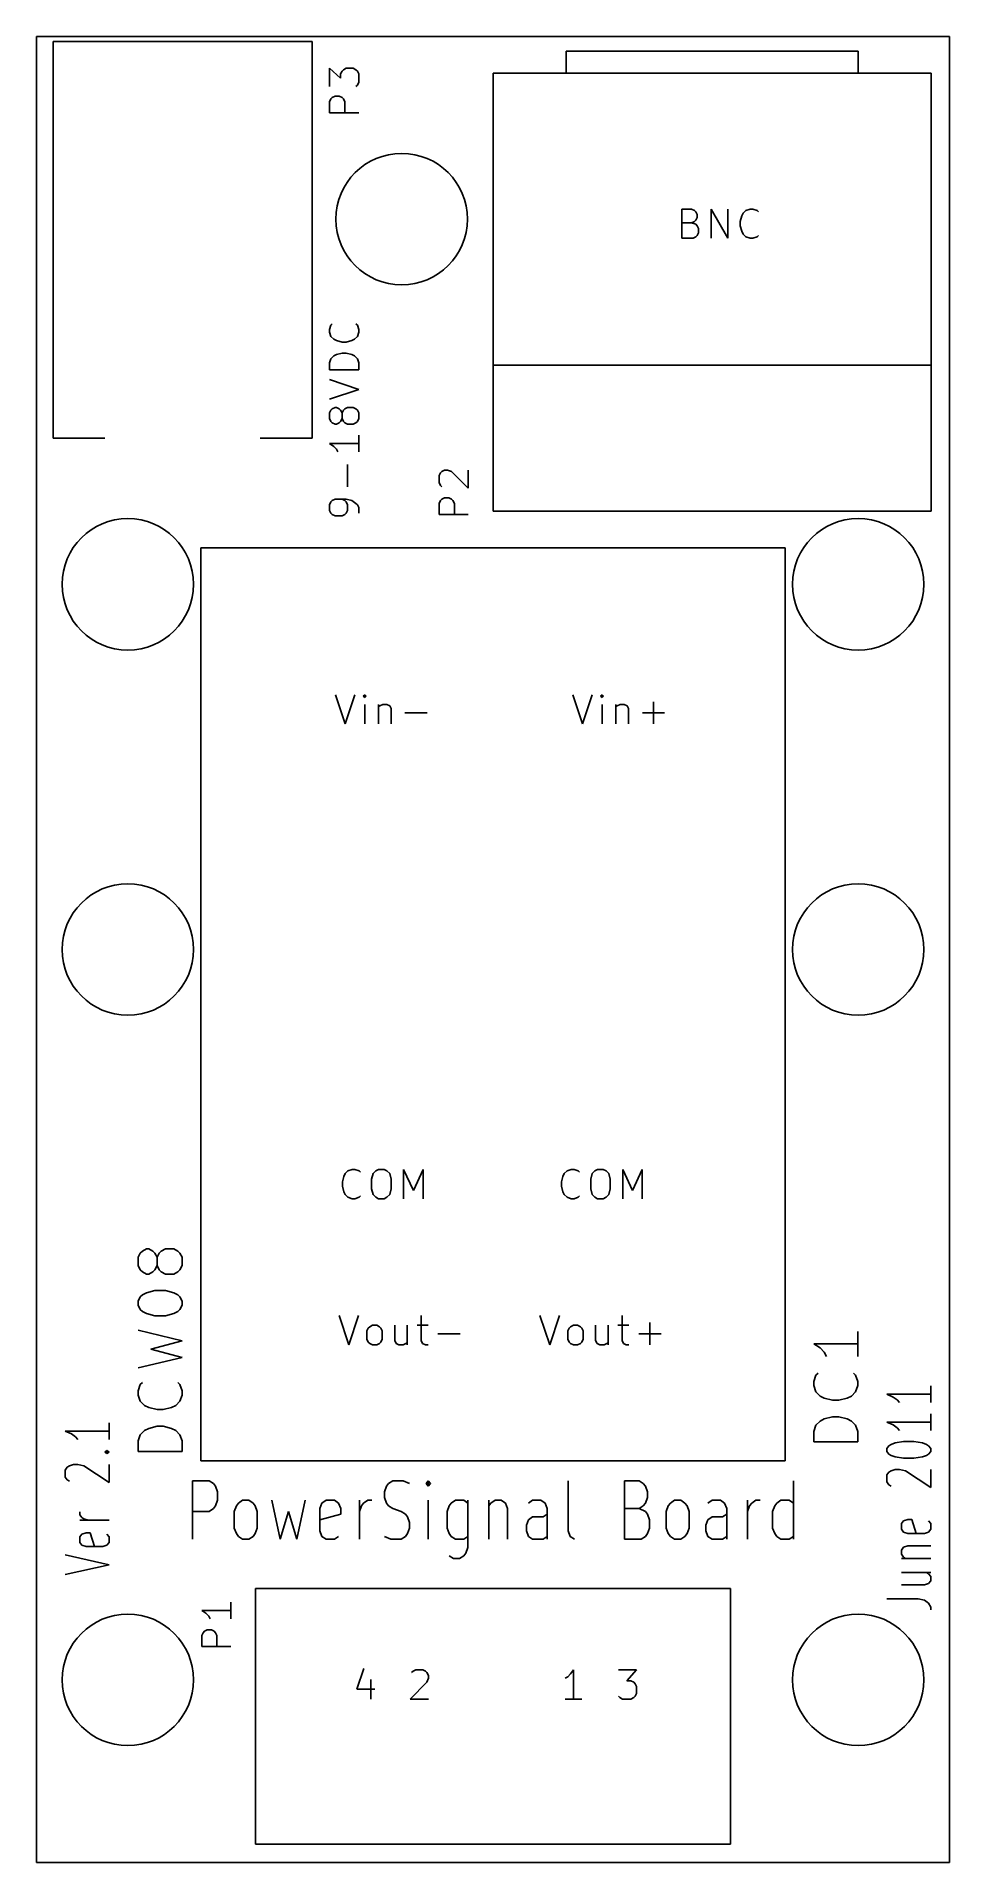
# Model space of a CAD drawing. Header units: inches. Extents: x 0 to 1.25, y 0 to 2.5.
import ezdxf

# ---------------------------------------------------------------- set-up
doc = ezdxf.new("R2010")
doc.units = ezdxf.units.IN
doc.layers.add('BLACK', color=1, linetype='CONTINUOUS')

msp = doc.modelspace()

# ---------------------------------------------------------------- linework, layer by layer
at = {"layer": 'BLACK'}
for p, q in [((0, 2.5), (0, 0)), ((1.25, 2.5), (0, 2.5)), ((1.25, 0), (1.25, 2.5)), ((0.0228, 1.95), (0.0228, 2.4933)), ((0.0228, 2.4933), (0.3732, 2.4933)), ((0.3732, 2.4933), (0.3772, 2.4933)), ((0.3772, 2.4933), (0.3772, 1.95)), ((0.725, 2.45), (0.725, 2.48)), ((0.725, 2.48), (1.125, 2.48)), ((1.125, 2.48), (1.125, 2.45)), ((0.4012, 2.4317), (0.4012, 2.4565)), ((0.4012, 2.4565), (0.4164, 2.4431)), ((0.4164, 2.4489), (0.4183, 2.4527)), ((0.4183, 2.4527), (0.4202, 2.4546)), ((0.4202, 2.4546), (0.424, 2.4565)), ((0.424, 2.4565), (0.4336, 2.4565)), ((0.4336, 2.4565), (0.4374, 2.4546)), ((0.4374, 2.4546), (0.4393, 2.4527)), ((0.4393, 2.4527), (0.4412, 2.4489)), ((0.625, 2.45), (0.625, 1.85)), ((0.625, 2.45), (1.225, 2.45)), ((1.225, 2.45), (1.225, 1.85)), ((0.4164, 2.4431), (0.4164, 2.4489)), ((0.4393, 2.4336), (0.4374, 2.4317)), ((0.4412, 2.4374), (0.4393, 2.4336)), ((0.4412, 2.4489), (0.4412, 2.4374)), ((0.4012, 2.4108), (0.4031, 2.4146)), ((0.4012, 2.3955), (0.4012, 2.4108)), ((0.4031, 2.4146), (0.405, 2.4165)), ((0.405, 2.4165), (0.4088, 2.4184)), ((0.4088, 2.4184), (0.4145, 2.4184)), ((0.4145, 2.4184), (0.4183, 2.4165)), ((0.4183, 2.4165), (0.4202, 2.4146)), ((0.4202, 2.4146), (0.4221, 2.4108)), ((0.4221, 2.4108), (0.4221, 2.3955)), ((0.4412, 2.3955), (0.4012, 2.3955)), ((0.8836, 2.2238), (0.8836, 2.2638)), ((0.8836, 2.2638), (0.897, 2.2638)), ((0.897, 2.2638), (0.9008, 2.2619)), ((0.9008, 2.2619), (0.9027, 2.26)), ((0.9027, 2.26), (0.9046, 2.2562)), ((0.9046, 2.2524), (0.9027, 2.2486)), ((0.9046, 2.2562), (0.9046, 2.2524)), ((0.9236, 2.2238), (0.9236, 2.2638)), ((0.9236, 2.2638), (0.9465, 2.2238)), ((0.9465, 2.2238), (0.9465, 2.2638)), ((0.9636, 2.2467), (0.9655, 2.2543)), ((0.9655, 2.2543), (0.9674, 2.2581)), ((0.9674, 2.2581), (0.9712, 2.2619)), ((0.9712, 2.2619), (0.977, 2.2638)), ((0.977, 2.2638), (0.9808, 2.2638)), ((0.9808, 2.2638), (0.9865, 2.2619)), ((0.9865, 2.2619), (0.9884, 2.26)), ((0.897, 2.2448), (0.8836, 2.2448)), ((0.9008, 2.2467), (0.897, 2.2448)), ((0.897, 2.2448), (0.9027, 2.2429)), ((0.9027, 2.2257), (0.8989, 2.2238)), ((0.9027, 2.2486), (0.9008, 2.2467)), ((0.9027, 2.2429), (0.9046, 2.241)), ((0.9046, 2.2276), (0.9027, 2.2257)), ((0.9046, 2.241), (0.9065, 2.2371)), ((0.9065, 2.2314), (0.9046, 2.2276)), ((0.9065, 2.2371), (0.9065, 2.2314)), ((0.9636, 2.241), (0.9636, 2.2467)), ((0.9655, 2.2333), (0.9636, 2.241)), ((0.9674, 2.2295), (0.9655, 2.2333)), ((0.9712, 2.2257), (0.9674, 2.2295)), ((0.977, 2.2238), (0.9712, 2.2257)), ((0.9865, 2.2257), (0.9808, 2.2238)), ((0.9884, 2.2276), (0.9865, 2.2257)), ((0.8989, 2.2238), (0.8836, 2.2238)), ((0.9808, 2.2238), (0.977, 2.2238)), ((0.4012, 2.0989), (0.4031, 2.1046)), ((0.4031, 2.1046), (0.405, 2.1065)), ((0.4374, 2.1065), (0.4393, 2.1046)), ((0.4393, 2.1046), (0.4412, 2.0989)), ((0.4012, 2.0951), (0.4012, 2.0989)), ((0.4031, 2.0893), (0.4012, 2.0951)), ((0.4069, 2.0855), (0.4031, 2.0893)), ((0.4107, 2.0836), (0.4069, 2.0855)), ((0.4183, 2.0817), (0.4107, 2.0836)), ((0.424, 2.0817), (0.4183, 2.0817)), ((0.4317, 2.0836), (0.424, 2.0817)), ((0.4355, 2.0855), (0.4317, 2.0836)), ((0.4393, 2.0893), (0.4355, 2.0855)), ((0.4412, 2.0951), (0.4393, 2.0893)), ((0.4412, 2.0989), (0.4412, 2.0951)), ((0.4012, 2.0531), (0.4031, 2.0589)), ((0.4012, 2.0436), (0.4012, 2.0531)), ((0.4031, 2.0589), (0.4069, 2.0627)), ((0.4069, 2.0627), (0.4107, 2.0646)), ((0.4107, 2.0646), (0.4183, 2.0665)), ((0.4183, 2.0665), (0.424, 2.0665)), ((0.424, 2.0665), (0.4317, 2.0646)), ((0.4317, 2.0646), (0.4355, 2.0627)), ((0.4355, 2.0627), (0.4393, 2.0589)), ((0.4393, 2.0589), (0.4412, 2.0531)), ((0.4412, 2.0531), (0.4412, 2.0436)), ((0.625, 2.05), (1.225, 2.05)), ((0.4412, 2.0436), (0.4012, 2.0436)), ((0.4412, 2.0169), (0.4012, 2.0303)), ((0.4012, 2.0036), (0.4412, 2.0169)), ((0.4012, 1.9846), (0.4031, 1.9884)), ((0.4012, 1.9769), (0.4012, 1.9846)), ((0.4031, 1.9731), (0.4012, 1.9769)), ((0.4031, 1.9884), (0.405, 1.9903)), ((0.405, 1.9903), (0.4088, 1.9922)), ((0.4088, 1.9922), (0.4107, 1.9922)), ((0.4107, 1.9922), (0.4145, 1.9903)), ((0.4145, 1.9903), (0.4164, 1.9884)), ((0.4164, 1.9884), (0.4183, 1.9846)), ((0.4183, 1.9769), (0.4164, 1.9731)), ((0.4202, 1.9884), (0.4183, 1.9846)), ((0.4183, 1.9846), (0.4183, 1.9769)), ((0.4183, 1.9769), (0.4202, 1.9731)), ((0.4221, 1.9903), (0.4202, 1.9884)), ((0.426, 1.9922), (0.4221, 1.9903)), ((0.4336, 1.9922), (0.426, 1.9922)), ((0.4374, 1.9903), (0.4336, 1.9922)), ((0.4393, 1.9884), (0.4374, 1.9903)), ((0.4412, 1.9846), (0.4393, 1.9884)), ((0.4393, 1.9731), (0.4412, 1.9769)), ((0.4412, 1.9769), (0.4412, 1.9846)), ((0.0937, 1.95), (0.0228, 1.95)), ((0.3772, 1.95), (0.3063, 1.95)), ((0.405, 1.9712), (0.4031, 1.9731)), ((0.4088, 1.9693), (0.405, 1.9712)), ((0.4107, 1.9693), (0.4088, 1.9693)), ((0.4145, 1.9712), (0.4107, 1.9693)), ((0.4164, 1.9731), (0.4145, 1.9712)), ((0.4202, 1.9731), (0.4221, 1.9712)), ((0.4221, 1.9712), (0.426, 1.9693)), ((0.426, 1.9693), (0.4336, 1.9693)), ((0.4336, 1.9693), (0.4374, 1.9712)), ((0.4374, 1.9712), (0.4393, 1.9731)), ((0.4412, 1.9541), (0.4412, 1.9312)), ((0.4412, 1.9426), (0.4012, 1.9426)), ((0.4012, 1.9426), (0.4069, 1.9388)), ((0.4069, 1.9388), (0.4107, 1.935)), ((0.4107, 1.935), (0.4126, 1.9312)), ((0.426, 1.8836), (0.426, 1.9141)), ((0.5512, 1.8989), (0.5531, 1.9027)), ((0.5531, 1.9027), (0.555, 1.9046)), ((0.555, 1.9046), (0.5588, 1.9065)), ((0.5588, 1.9065), (0.5626, 1.9065)), ((0.5626, 1.9065), (0.5683, 1.9046)), ((0.5683, 1.9046), (0.5912, 1.8817)), ((0.5912, 1.8817), (0.5912, 1.9065)), ((0.5512, 1.8893), (0.5512, 1.8989)), ((0.5531, 1.8855), (0.5512, 1.8893)), ((0.555, 1.8836), (0.5531, 1.8855)), ((0.4031, 1.8627), (0.4012, 1.8589)), ((0.4012, 1.8589), (0.4012, 1.8512)), ((0.4012, 1.8512), (0.4031, 1.8474)), ((0.405, 1.8646), (0.4031, 1.8627)), ((0.4088, 1.8665), (0.405, 1.8646)), ((0.424, 1.8665), (0.4088, 1.8665)), ((0.4221, 1.8646), (0.4183, 1.8665)), ((0.424, 1.8627), (0.4221, 1.8646)), ((0.4317, 1.8646), (0.424, 1.8665)), ((0.426, 1.8589), (0.424, 1.8627)), ((0.424, 1.8474), (0.426, 1.8512)), ((0.426, 1.8512), (0.426, 1.8589)), ((0.4374, 1.8608), (0.4317, 1.8646)), ((0.4393, 1.8589), (0.4374, 1.8608)), ((0.4412, 1.855), (0.4393, 1.8589)), ((0.4412, 1.8474), (0.4412, 1.855)), ((0.5512, 1.8608), (0.5531, 1.8646)), ((0.5512, 1.8455), (0.5512, 1.8608)), ((0.5531, 1.8646), (0.555, 1.8665)), ((0.555, 1.8665), (0.5588, 1.8684)), ((0.5588, 1.8684), (0.5645, 1.8684)), ((0.5645, 1.8684), (0.5683, 1.8665)), ((0.5683, 1.8665), (0.5702, 1.8646)), ((0.5702, 1.8646), (0.5721, 1.8608)), ((0.5721, 1.8608), (0.5721, 1.8455)), ((0.625, 1.85), (1.225, 1.85)), ((0.4031, 1.8474), (0.405, 1.8455)), ((0.405, 1.8455), (0.4088, 1.8436)), ((0.4088, 1.8436), (0.4183, 1.8436)), ((0.4183, 1.8436), (0.4221, 1.8455)), ((0.4221, 1.8455), (0.424, 1.8474)), ((0.5912, 1.8455), (0.5512, 1.8455)), ((0.225, 1.8), (0.225, 0.55)), ((1.025, 1.8), (0.225, 1.8)), ((1.025, 0.55), (1.025, 1.8)), ((0.4093, 1.5988), (0.4226, 1.5588)), ((0.4226, 1.5588), (0.436, 1.5988)), ((0.4493, 1.5988), (0.4474, 1.5969)), ((0.4474, 1.5969), (0.4493, 1.595)), ((0.4512, 1.5969), (0.4493, 1.5988)), ((0.4493, 1.5988), (0.4493, 1.595)), ((0.4493, 1.595), (0.4512, 1.5969)), ((0.4493, 1.5588), (0.4493, 1.5855)), ((0.4683, 1.5855), (0.4683, 1.5588)), ((0.4683, 1.5817), (0.4702, 1.5836)), ((0.4702, 1.5836), (0.474, 1.5855)), ((0.474, 1.5855), (0.4798, 1.5855)), ((0.4798, 1.5855), (0.4836, 1.5836)), ((0.4836, 1.5836), (0.4855, 1.5798)), ((0.4855, 1.5798), (0.4855, 1.5588)), ((0.7343, 1.5988), (0.7476, 1.5588)), ((0.7476, 1.5588), (0.761, 1.5988)), ((0.7743, 1.5988), (0.7724, 1.5969)), ((0.7724, 1.5969), (0.7743, 1.595)), ((0.7762, 1.5969), (0.7743, 1.5988)), ((0.7743, 1.5988), (0.7743, 1.595)), ((0.7743, 1.595), (0.7762, 1.5969)), ((0.7743, 1.5588), (0.7743, 1.5855)), ((0.7933, 1.5855), (0.7933, 1.5588)), ((0.7933, 1.5817), (0.7952, 1.5836)), ((0.7952, 1.5836), (0.799, 1.5855)), ((0.799, 1.5855), (0.8048, 1.5855)), ((0.8048, 1.5855), (0.8086, 1.5836)), ((0.8086, 1.5836), (0.8105, 1.5798)), ((0.8105, 1.5798), (0.8105, 1.5588)), ((0.8448, 1.5588), (0.8448, 1.5893)), ((0.5045, 1.574), (0.535, 1.574)), ((0.8295, 1.574), (0.86, 1.574)), ((0.4188, 0.9317), (0.4207, 0.9393)), ((0.4188, 0.926), (0.4188, 0.9317)), ((0.4207, 0.9183), (0.4188, 0.926)), ((0.4207, 0.9393), (0.4226, 0.9431)), ((0.4226, 0.9431), (0.4264, 0.9469)), ((0.4264, 0.9469), (0.4322, 0.9488)), ((0.4322, 0.9488), (0.436, 0.9488)), ((0.436, 0.9488), (0.4417, 0.9469)), ((0.4417, 0.9469), (0.4436, 0.945)), ((0.4588, 0.9355), (0.4607, 0.9431)), ((0.4588, 0.9221), (0.4588, 0.9355)), ((0.4607, 0.9431), (0.4645, 0.9469)), ((0.4645, 0.9469), (0.4683, 0.9488)), ((0.4683, 0.9488), (0.476, 0.9488)), ((0.476, 0.9488), (0.4798, 0.9469)), ((0.4798, 0.9469), (0.4836, 0.9431)), ((0.4836, 0.9431), (0.4855, 0.9355)), ((0.4855, 0.9355), (0.4855, 0.9221)), ((0.5026, 0.9088), (0.5026, 0.9488)), ((0.5026, 0.9488), (0.516, 0.9202)), ((0.516, 0.9202), (0.5293, 0.9488)), ((0.5293, 0.9488), (0.5293, 0.9088)), ((0.7188, 0.9317), (0.7207, 0.9393)), ((0.7188, 0.926), (0.7188, 0.9317)), ((0.7207, 0.9183), (0.7188, 0.926)), ((0.7207, 0.9393), (0.7226, 0.9431)), ((0.7226, 0.9431), (0.7264, 0.9469)), ((0.7264, 0.9469), (0.7322, 0.9488)), ((0.7322, 0.9488), (0.736, 0.9488)), ((0.736, 0.9488), (0.7417, 0.9469)), ((0.7417, 0.9469), (0.7436, 0.945)), ((0.7588, 0.9355), (0.7607, 0.9431)), ((0.7588, 0.9221), (0.7588, 0.9355)), ((0.7607, 0.9431), (0.7645, 0.9469)), ((0.7645, 0.9469), (0.7683, 0.9488)), ((0.7683, 0.9488), (0.776, 0.9488)), ((0.776, 0.9488), (0.7798, 0.9469)), ((0.7798, 0.9469), (0.7836, 0.9431)), ((0.7836, 0.9431), (0.7855, 0.9355)), ((0.7855, 0.9355), (0.7855, 0.9221)), ((0.8026, 0.9088), (0.8026, 0.9488)), ((0.8026, 0.9488), (0.816, 0.9202)), ((0.816, 0.9202), (0.8293, 0.9488)), ((0.8293, 0.9488), (0.8293, 0.9088)), ((0.4226, 0.9145), (0.4207, 0.9183)), ((0.4264, 0.9107), (0.4226, 0.9145)), ((0.4322, 0.9088), (0.4264, 0.9107)), ((0.436, 0.9088), (0.4322, 0.9088)), ((0.4417, 0.9107), (0.436, 0.9088)), ((0.4436, 0.9126), (0.4417, 0.9107)), ((0.4607, 0.9145), (0.4588, 0.9221)), ((0.4645, 0.9107), (0.4607, 0.9145)), ((0.4683, 0.9088), (0.4645, 0.9107)), ((0.476, 0.9088), (0.4683, 0.9088)), ((0.4798, 0.9107), (0.476, 0.9088)), ((0.4836, 0.9145), (0.4798, 0.9107)), ((0.4855, 0.9221), (0.4836, 0.9145)), ((0.7226, 0.9145), (0.7207, 0.9183)), ((0.7264, 0.9107), (0.7226, 0.9145)), ((0.7322, 0.9088), (0.7264, 0.9107)), ((0.736, 0.9088), (0.7322, 0.9088)), ((0.7417, 0.9107), (0.736, 0.9088)), ((0.7436, 0.9126), (0.7417, 0.9107)), ((0.7607, 0.9145), (0.7588, 0.9221)), ((0.7645, 0.9107), (0.7607, 0.9145)), ((0.7683, 0.9088), (0.7645, 0.9107)), ((0.776, 0.9088), (0.7683, 0.9088)), ((0.7798, 0.9107), (0.776, 0.9088)), ((0.7836, 0.9145), (0.7798, 0.9107)), ((0.7855, 0.9221), (0.7836, 0.9145)), ((0.1393, 0.8286), (0.1421, 0.8343)), ((0.1393, 0.8172), (0.1393, 0.8286)), ((0.1421, 0.8343), (0.145, 0.8372)), ((0.145, 0.8372), (0.1507, 0.84)), ((0.1507, 0.84), (0.1536, 0.84)), ((0.1536, 0.84), (0.1593, 0.8372)), ((0.1593, 0.8372), (0.1621, 0.8343)), ((0.1621, 0.8343), (0.165, 0.8286)), ((0.1679, 0.8343), (0.165, 0.8286)), ((0.165, 0.8286), (0.165, 0.8172)), ((0.1707, 0.8372), (0.1679, 0.8343)), ((0.1764, 0.84), (0.1707, 0.8372)), ((0.1879, 0.84), (0.1764, 0.84)), ((0.1936, 0.8372), (0.1879, 0.84)), ((0.1964, 0.8343), (0.1936, 0.8372)), ((0.1993, 0.8286), (0.1964, 0.8343)), ((0.1993, 0.8172), (0.1993, 0.8286)), ((0.1421, 0.8114), (0.1393, 0.8172)), ((0.145, 0.8086), (0.1421, 0.8114)), ((0.1507, 0.8057), (0.145, 0.8086)), ((0.1536, 0.8057), (0.1507, 0.8057)), ((0.1593, 0.8086), (0.1536, 0.8057)), ((0.1621, 0.8114), (0.1593, 0.8086)), ((0.165, 0.8172), (0.1621, 0.8114)), ((0.165, 0.8172), (0.1679, 0.8114)), ((0.1679, 0.8114), (0.1707, 0.8086)), ((0.1707, 0.8086), (0.1764, 0.8057)), ((0.1764, 0.8057), (0.1879, 0.8057)), ((0.1879, 0.8057), (0.1936, 0.8086)), ((0.1936, 0.8086), (0.1964, 0.8114)), ((0.1964, 0.8114), (0.1993, 0.8172)), ((0.1421, 0.7743), (0.145, 0.7772)), ((0.145, 0.7772), (0.1507, 0.7801)), ((0.1507, 0.7801), (0.1621, 0.7829)), ((0.1621, 0.7829), (0.1764, 0.7829)), ((0.1764, 0.7829), (0.1879, 0.7801)), ((0.1879, 0.7801), (0.1936, 0.7772)), ((0.1936, 0.7772), (0.1964, 0.7743)), ((0.1393, 0.7686), (0.1421, 0.7743)), ((0.1393, 0.7629), (0.1393, 0.7686)), ((0.1421, 0.7572), (0.1393, 0.7629)), ((0.145, 0.7543), (0.1421, 0.7572)), ((0.1507, 0.7515), (0.145, 0.7543)), ((0.1621, 0.7486), (0.1507, 0.7515)), ((0.1879, 0.7515), (0.1764, 0.7486)), ((0.1936, 0.7543), (0.1879, 0.7515)), ((0.1964, 0.7572), (0.1936, 0.7543)), ((0.1964, 0.7743), (0.1993, 0.7686)), ((0.1993, 0.7629), (0.1964, 0.7572)), ((0.1993, 0.7686), (0.1993, 0.7629)), ((0.1993, 0.7143), (0.1393, 0.7286)), ((0.1764, 0.7486), (0.1621, 0.7486)), ((0.4143, 0.7488), (0.4276, 0.7088)), ((0.4276, 0.7088), (0.441, 0.7488)), ((0.4524, 0.7279), (0.4543, 0.7317)), ((0.4524, 0.7164), (0.4524, 0.7279)), ((0.4543, 0.7317), (0.4562, 0.7336)), ((0.4562, 0.7336), (0.46, 0.7355)), ((0.46, 0.7355), (0.4658, 0.7355)), ((0.4658, 0.7355), (0.4696, 0.7336)), ((0.4696, 0.7336), (0.4715, 0.7317)), ((0.4715, 0.7317), (0.4734, 0.7279)), ((0.4734, 0.7279), (0.4734, 0.7164)), ((0.4905, 0.7355), (0.4905, 0.7145)), ((0.5077, 0.7355), (0.5077, 0.7088)), ((0.521, 0.7355), (0.5362, 0.7355)), ((0.5267, 0.7488), (0.5267, 0.7145)), ((0.6893, 0.7488), (0.7026, 0.7088)), ((0.7026, 0.7088), (0.716, 0.7488)), ((0.7274, 0.7279), (0.7293, 0.7317)), ((0.7274, 0.7164), (0.7274, 0.7279)), ((0.7293, 0.7317), (0.7312, 0.7336)), ((0.7312, 0.7336), (0.735, 0.7355)), ((0.735, 0.7355), (0.7408, 0.7355)), ((0.7408, 0.7355), (0.7446, 0.7336)), ((0.7446, 0.7336), (0.7465, 0.7317)), ((0.7465, 0.7317), (0.7484, 0.7279)), ((0.7484, 0.7279), (0.7484, 0.7164)), ((0.7655, 0.7355), (0.7655, 0.7145)), ((0.7827, 0.7355), (0.7827, 0.7088)), ((0.796, 0.7355), (0.8112, 0.7355)), ((0.8017, 0.7488), (0.8017, 0.7145)), ((0.8399, 0.7088), (0.8399, 0.7393)), ((1.1243, 0.7272), (1.1243, 0.6929)), ((0.1564, 0.7029), (0.1993, 0.7143)), ((0.1993, 0.6915), (0.1564, 0.7029)), ((0.4543, 0.7126), (0.4524, 0.7164)), ((0.4562, 0.7107), (0.4543, 0.7126)), ((0.46, 0.7088), (0.4562, 0.7107)), ((0.4658, 0.7088), (0.46, 0.7088)), ((0.4696, 0.7107), (0.4658, 0.7088)), ((0.4715, 0.7126), (0.4696, 0.7107)), ((0.4734, 0.7164), (0.4715, 0.7126)), ((0.4905, 0.7145), (0.4924, 0.7107)), ((0.4924, 0.7107), (0.4962, 0.7088)), ((0.4962, 0.7088), (0.502, 0.7088)), ((0.502, 0.7088), (0.5058, 0.7107)), ((0.5058, 0.7107), (0.5077, 0.7126)), ((0.5267, 0.7145), (0.5286, 0.7107)), ((0.5286, 0.7107), (0.5324, 0.7088)), ((0.5324, 0.7088), (0.5362, 0.7088)), ((0.5496, 0.724), (0.5801, 0.724)), ((0.7293, 0.7126), (0.7274, 0.7164)), ((0.7312, 0.7107), (0.7293, 0.7126)), ((0.735, 0.7088), (0.7312, 0.7107)), ((0.7408, 0.7088), (0.735, 0.7088)), ((0.7446, 0.7107), (0.7408, 0.7088)), ((0.7465, 0.7126), (0.7446, 0.7107)), ((0.7484, 0.7164), (0.7465, 0.7126)), ((0.7655, 0.7145), (0.7674, 0.7107)), ((0.7674, 0.7107), (0.7712, 0.7088)), ((0.7712, 0.7088), (0.777, 0.7088)), ((0.777, 0.7088), (0.7808, 0.7107)), ((0.7808, 0.7107), (0.7827, 0.7126)), ((0.8017, 0.7145), (0.8036, 0.7107)), ((0.8036, 0.7107), (0.8074, 0.7088)), ((0.8074, 0.7088), (0.8112, 0.7088)), ((0.8246, 0.724), (0.8551, 0.724)), ((1.1243, 0.7101), (1.0643, 0.7101)), ((1.0643, 0.7101), (1.0729, 0.7044)), ((1.0729, 0.7044), (1.0786, 0.6986)), ((0.1393, 0.6772), (0.1993, 0.6915)), ((1.0786, 0.6986), (1.0814, 0.6929)), ((0.1393, 0.6457), (0.1421, 0.6543)), ((0.1421, 0.6543), (0.145, 0.6572)), ((0.1936, 0.6572), (0.1964, 0.6543)), ((0.1964, 0.6543), (0.1993, 0.6457)), ((1.0643, 0.6586), (1.0671, 0.6672)), ((1.0643, 0.6529), (1.0643, 0.6586)), ((1.0671, 0.6444), (1.0643, 0.6529)), ((1.0671, 0.6672), (1.07, 0.6701)), ((1.1186, 0.6701), (1.1214, 0.6672)), ((1.1214, 0.6672), (1.1243, 0.6586)), ((1.1243, 0.6529), (1.1214, 0.6444)), ((1.1243, 0.6586), (1.1243, 0.6529)), ((1.2243, 0.6525), (1.2243, 0.6296)), ((0.1393, 0.64), (0.1393, 0.6457)), ((0.1421, 0.6315), (0.1393, 0.64)), ((0.1479, 0.6257), (0.1421, 0.6315)), ((0.1536, 0.6229), (0.1479, 0.6257)), ((0.1907, 0.6257), (0.185, 0.6229)), ((0.1964, 0.6315), (0.1907, 0.6257)), ((0.1993, 0.64), (0.1964, 0.6315)), ((0.1993, 0.6457), (0.1993, 0.64)), ((1.0729, 0.6386), (1.0671, 0.6444)), ((1.0786, 0.6358), (1.0729, 0.6386)), ((1.09, 0.6329), (1.0786, 0.6358)), ((1.0986, 0.6329), (1.09, 0.6329)), ((1.11, 0.6358), (1.0986, 0.6329)), ((1.1157, 0.6386), (1.11, 0.6358)), ((1.1214, 0.6444), (1.1157, 0.6386)), ((1.2243, 0.641), (1.1643, 0.641)), ((1.1643, 0.641), (1.1729, 0.6372)), ((1.1729, 0.6372), (1.1786, 0.6334)), ((1.1786, 0.6334), (1.1814, 0.6296)), ((0.0993, 0.602), (0.0993, 0.5791)), ((0.165, 0.62), (0.1536, 0.6229)), ((0.1736, 0.62), (0.165, 0.62)), ((0.185, 0.6229), (0.1736, 0.62)), ((1.0671, 0.5986), (1.0729, 0.6044)), ((1.0729, 0.6044), (1.0786, 0.6072)), ((1.0786, 0.6072), (1.09, 0.6101)), ((1.09, 0.6101), (1.0986, 0.6101)), ((1.0986, 0.6101), (1.11, 0.6072)), ((1.11, 0.6072), (1.1157, 0.6044)), ((1.1157, 0.6044), (1.1214, 0.5986)), ((1.2243, 0.6029), (1.1643, 0.6029)), ((1.1643, 0.6029), (1.1729, 0.5991)), ((1.2243, 0.6144), (1.2243, 0.5915)), ((0.0993, 0.5905), (0.0393, 0.5905)), ((0.0393, 0.5905), (0.0479, 0.5867)), ((0.0479, 0.5867), (0.0536, 0.5829)), ((0.0536, 0.5829), (0.0564, 0.5791)), ((0.1393, 0.5772), (0.1421, 0.5857)), ((0.1393, 0.5629), (0.1393, 0.5772)), ((0.1421, 0.5857), (0.1479, 0.5915)), ((0.1479, 0.5915), (0.1536, 0.5943)), ((0.1536, 0.5943), (0.165, 0.5972)), ((0.165, 0.5972), (0.1736, 0.5972)), ((0.1736, 0.5972), (0.185, 0.5943)), ((0.185, 0.5943), (0.1907, 0.5915)), ((0.1907, 0.5915), (0.1964, 0.5857)), ((0.1964, 0.5857), (0.1993, 0.5772)), ((0.1993, 0.5772), (0.1993, 0.5629)), ((1.0643, 0.5901), (1.0671, 0.5986)), ((1.0643, 0.5758), (1.0643, 0.5901)), ((1.1243, 0.5758), (1.0643, 0.5758)), ((1.1214, 0.5986), (1.1243, 0.5901)), ((1.1243, 0.5901), (1.1243, 0.5758)), ((1.1729, 0.5991), (1.1786, 0.5953)), ((1.1757, 0.5744), (1.1871, 0.5763)), ((1.1786, 0.5953), (1.1814, 0.5915)), ((1.1871, 0.5763), (1.2014, 0.5763)), ((1.2014, 0.5763), (1.2129, 0.5744)), ((0.0936, 0.562), (0.0964, 0.5639)), ((0.0964, 0.5601), (0.0936, 0.562)), ((0.0936, 0.562), (0.0993, 0.562)), ((0.0964, 0.5639), (0.0993, 0.562)), ((0.0993, 0.562), (0.0964, 0.5601)), ((0.1993, 0.5629), (0.1393, 0.5629)), ((0.225, 0.55), (1.025, 0.55)), ((1.1643, 0.5668), (1.1671, 0.5706)), ((1.1643, 0.5629), (1.1643, 0.5668)), ((1.1671, 0.5591), (1.1643, 0.5629)), ((1.1671, 0.5706), (1.17, 0.5725)), ((1.17, 0.5572), (1.1671, 0.5591)), ((1.17, 0.5725), (1.1757, 0.5744)), ((1.1757, 0.5553), (1.17, 0.5572)), ((1.1871, 0.5534), (1.1757, 0.5553)), ((1.2014, 0.5534), (1.1871, 0.5534)), ((1.2129, 0.5553), (1.2014, 0.5534)), ((1.2129, 0.5744), (1.2186, 0.5725)), ((1.2186, 0.5572), (1.2129, 0.5553)), ((1.2186, 0.5725), (1.2214, 0.5706)), ((1.2214, 0.5591), (1.2186, 0.5572)), ((1.2214, 0.5706), (1.2243, 0.5668)), ((1.2243, 0.5629), (1.2214, 0.5591)), ((1.2243, 0.5668), (1.2243, 0.5629)), ((0.0393, 0.5373), (0.0421, 0.5411)), ((0.0393, 0.5277), (0.0393, 0.5373)), ((0.0421, 0.5239), (0.0393, 0.5277)), ((0.0421, 0.5411), (0.045, 0.543)), ((0.045, 0.543), (0.0507, 0.5449)), ((0.0507, 0.5449), (0.0564, 0.5449)), ((0.0564, 0.5449), (0.065, 0.543)), ((0.065, 0.543), (0.0993, 0.5201)), ((0.0993, 0.5201), (0.0993, 0.5449)), ((1.1643, 0.5306), (1.1671, 0.5344)), ((1.1643, 0.521), (1.1643, 0.5306)), ((1.1671, 0.5344), (1.17, 0.5363)), ((1.17, 0.5363), (1.1757, 0.5382)), ((1.1757, 0.5382), (1.1814, 0.5382)), ((1.1814, 0.5382), (1.19, 0.5363)), ((1.19, 0.5363), (1.2243, 0.5134)), ((1.2243, 0.5134), (1.2243, 0.5382)), ((0.045, 0.522), (0.0421, 0.5239)), ((0.2136, 0.4426), (0.2136, 0.5226)), ((0.2136, 0.5226), (0.2364, 0.5226)), ((0.2364, 0.5226), (0.2422, 0.5188)), ((0.2422, 0.5188), (0.245, 0.515)), ((0.245, 0.515), (0.2479, 0.5074)), ((0.2479, 0.5074), (0.2479, 0.496)), ((0.4764, 0.5074), (0.4793, 0.515)), ((0.4764, 0.4998), (0.4764, 0.5074)), ((0.4793, 0.515), (0.4821, 0.5188)), ((0.4821, 0.5188), (0.4879, 0.5226)), ((0.4879, 0.5226), (0.5021, 0.5226)), ((0.5021, 0.5226), (0.5107, 0.5188)), ((0.5364, 0.5226), (0.5335, 0.5188)), ((0.5335, 0.5188), (0.5364, 0.515)), ((0.5392, 0.5188), (0.5364, 0.5226)), ((0.5364, 0.5226), (0.5364, 0.515)), ((0.5364, 0.515), (0.5392, 0.5188)), ((0.7279, 0.454), (0.7279, 0.5226)), ((0.805, 0.4426), (0.805, 0.5226)), ((0.805, 0.5226), (0.825, 0.5226)), ((0.825, 0.5226), (0.8307, 0.5188)), ((0.8307, 0.5188), (0.8336, 0.515)), ((0.8336, 0.515), (0.8364, 0.5074)), ((0.8364, 0.5074), (0.8364, 0.4998)), ((1.0364, 0.4426), (1.0364, 0.5226)), ((1.1671, 0.5172), (1.1643, 0.521)), ((1.17, 0.5153), (1.1671, 0.5172)), ((0.0593, 0.4762), (0.0593, 0.4801)), ((0.0621, 0.4724), (0.0593, 0.4762)), ((0.2364, 0.4807), (0.2136, 0.4807)), ((0.2422, 0.4845), (0.2364, 0.4807)), ((0.245, 0.4883), (0.2422, 0.4845)), ((0.2479, 0.496), (0.245, 0.4883)), ((0.2707, 0.4807), (0.2736, 0.4883)), ((0.2707, 0.4579), (0.2707, 0.4807)), ((0.2736, 0.4883), (0.2764, 0.4921)), ((0.2764, 0.4921), (0.2822, 0.496)), ((0.2822, 0.496), (0.2907, 0.496)), ((0.2907, 0.496), (0.2964, 0.4921)), ((0.2964, 0.4921), (0.2993, 0.4883)), ((0.2993, 0.4883), (0.3022, 0.4807)), ((0.3022, 0.4807), (0.3022, 0.4579)), ((0.3222, 0.496), (0.3336, 0.4426)), ((0.3336, 0.4426), (0.345, 0.4807)), ((0.345, 0.4807), (0.3565, 0.4426)), ((0.3565, 0.4426), (0.3679, 0.496)), ((0.3879, 0.4845), (0.3908, 0.4921)), ((0.3879, 0.454), (0.3879, 0.4845)), ((0.4165, 0.4769), (0.3879, 0.4693)), ((0.3908, 0.4921), (0.3965, 0.496)), ((0.3965, 0.496), (0.4079, 0.496)), ((0.4079, 0.496), (0.4136, 0.4921)), ((0.4136, 0.4921), (0.4165, 0.4845)), ((0.4165, 0.4845), (0.4165, 0.4769)), ((0.4422, 0.4426), (0.4422, 0.496)), ((0.4422, 0.4807), (0.445, 0.4883)), ((0.445, 0.4883), (0.4479, 0.4921)), ((0.4479, 0.4921), (0.4536, 0.496)), ((0.4536, 0.496), (0.4593, 0.496)), ((0.4793, 0.4921), (0.4764, 0.4998)), ((0.4821, 0.4883), (0.4793, 0.4921)), ((0.4879, 0.4845), (0.4821, 0.4883)), ((0.4993, 0.4807), (0.4879, 0.4845)), ((0.505, 0.4769), (0.4993, 0.4807)), ((0.5079, 0.4731), (0.505, 0.4769)), ((0.5364, 0.4426), (0.5364, 0.496)), ((0.5621, 0.4807), (0.565, 0.4883)), ((0.5621, 0.4579), (0.5621, 0.4807)), ((0.565, 0.4883), (0.5678, 0.4921)), ((0.5678, 0.4921), (0.5736, 0.496)), ((0.5736, 0.496), (0.585, 0.496)), ((0.585, 0.496), (0.5907, 0.4921)), ((0.5907, 0.496), (0.5907, 0.4312)), ((0.6193, 0.496), (0.6193, 0.4426)), ((0.6193, 0.4883), (0.6221, 0.4921)), ((0.6221, 0.4921), (0.6279, 0.496)), ((0.6279, 0.496), (0.6364, 0.496)), ((0.6364, 0.496), (0.6421, 0.4921)), ((0.6421, 0.4921), (0.645, 0.4845)), ((0.645, 0.4845), (0.645, 0.4426)), ((0.6793, 0.496), (0.6736, 0.4921)), ((0.6907, 0.496), (0.6793, 0.496)), ((0.6964, 0.4921), (0.6907, 0.496)), ((0.6936, 0.4731), (0.6993, 0.4769)), ((0.6993, 0.4845), (0.6964, 0.4921)), ((0.6993, 0.4426), (0.6993, 0.4845)), ((0.825, 0.4845), (0.805, 0.4845)), ((0.8307, 0.4883), (0.825, 0.4845)), ((0.825, 0.4845), (0.8336, 0.4807)), ((0.8336, 0.4921), (0.8307, 0.4883)), ((0.8364, 0.4998), (0.8336, 0.4921)), ((0.8336, 0.4807), (0.8364, 0.4769)), ((0.8364, 0.4769), (0.8393, 0.4693)), ((0.8621, 0.4807), (0.865, 0.4883)), ((0.8621, 0.4579), (0.8621, 0.4807)), ((0.865, 0.4883), (0.8678, 0.4921)), ((0.8678, 0.4921), (0.8736, 0.496)), ((0.8736, 0.496), (0.8821, 0.496)), ((0.8821, 0.496), (0.8878, 0.4921)), ((0.8878, 0.4921), (0.8907, 0.4883)), ((0.8907, 0.4883), (0.8936, 0.4807)), ((0.8936, 0.4807), (0.8936, 0.4579)), ((0.925, 0.496), (0.9193, 0.4921)), ((0.9364, 0.496), (0.925, 0.496)), ((0.9421, 0.4921), (0.9364, 0.496)), ((0.9393, 0.4731), (0.945, 0.4769)), ((0.945, 0.4845), (0.9421, 0.4921)), ((0.945, 0.4426), (0.945, 0.4845)), ((0.9736, 0.4426), (0.9736, 0.496)), ((0.9736, 0.4807), (0.9764, 0.4883)), ((0.9764, 0.4883), (0.9793, 0.4921)), ((0.9793, 0.4921), (0.985, 0.496)), ((0.985, 0.496), (0.9907, 0.496)), ((1.0078, 0.4807), (1.0107, 0.4883)), ((1.0078, 0.4579), (1.0078, 0.4807)), ((1.0107, 0.4883), (1.0135, 0.4921)), ((1.0135, 0.4921), (1.0193, 0.496)), ((1.0193, 0.496), (1.0307, 0.496)), ((1.0307, 0.496), (1.0364, 0.4921)), ((0.0993, 0.4686), (0.0593, 0.4686)), ((0.065, 0.4705), (0.0621, 0.4724)), ((0.0621, 0.4496), (0.0679, 0.4515)), ((0.0707, 0.4686), (0.065, 0.4705)), ((0.0679, 0.4515), (0.0736, 0.4515)), ((0.0736, 0.4515), (0.0793, 0.4324)), ((0.2736, 0.4502), (0.2707, 0.4579)), ((0.2764, 0.4464), (0.2736, 0.4502)), ((0.2993, 0.4502), (0.2964, 0.4464)), ((0.3022, 0.4579), (0.2993, 0.4502)), ((0.3908, 0.4464), (0.3879, 0.454)), ((0.505, 0.4464), (0.5079, 0.4502)), ((0.5107, 0.4655), (0.5079, 0.4731)), ((0.5079, 0.4502), (0.5107, 0.4579)), ((0.5107, 0.4579), (0.5107, 0.4655)), ((0.565, 0.4502), (0.5621, 0.4579)), ((0.5678, 0.4464), (0.565, 0.4502)), ((0.6707, 0.4617), (0.6736, 0.4693)), ((0.6707, 0.454), (0.6707, 0.4617)), ((0.6736, 0.4464), (0.6707, 0.454)), ((0.6736, 0.4693), (0.6793, 0.4731)), ((0.6793, 0.4731), (0.6936, 0.4731)), ((0.7307, 0.4464), (0.7279, 0.454)), ((0.8364, 0.4502), (0.8336, 0.4464)), ((0.8393, 0.4579), (0.8364, 0.4502)), ((0.8393, 0.4693), (0.8393, 0.4579)), ((0.865, 0.4502), (0.8621, 0.4579)), ((0.8678, 0.4464), (0.865, 0.4502)), ((0.8907, 0.4502), (0.8878, 0.4464)), ((0.8936, 0.4579), (0.8907, 0.4502)), ((0.9164, 0.4617), (0.9193, 0.4693)), ((0.9164, 0.454), (0.9164, 0.4617)), ((0.9193, 0.4464), (0.9164, 0.454)), ((0.9193, 0.4693), (0.925, 0.4731)), ((0.925, 0.4731), (0.9393, 0.4731)), ((1.0107, 0.4502), (1.0078, 0.4579)), ((1.0135, 0.4464), (1.0107, 0.4502)), ((1.1843, 0.4639), (1.1871, 0.4677)), ((1.1843, 0.4562), (1.1843, 0.4639)), ((1.1871, 0.4524), (1.1843, 0.4562)), ((1.1871, 0.4677), (1.1929, 0.4696)), ((1.1929, 0.4505), (1.1871, 0.4524)), ((1.1929, 0.4696), (1.1986, 0.4696)), ((1.2157, 0.4505), (1.1929, 0.4505)), ((1.1986, 0.4696), (1.2043, 0.4505)), ((1.2214, 0.4524), (1.2157, 0.4505)), ((1.2214, 0.4677), (1.2243, 0.4639)), ((1.2243, 0.4562), (1.2214, 0.4524)), ((1.2243, 0.4639), (1.2243, 0.4562)), ((0.0593, 0.4458), (0.0621, 0.4496)), ((0.0593, 0.4381), (0.0593, 0.4458)), ((0.0621, 0.4343), (0.0593, 0.4381)), ((0.0679, 0.4324), (0.0621, 0.4343)), ((0.0907, 0.4324), (0.0679, 0.4324)), ((0.0964, 0.4343), (0.0907, 0.4324)), ((0.0964, 0.4496), (0.0993, 0.4458)), ((0.0993, 0.4381), (0.0964, 0.4343)), ((0.0993, 0.4458), (0.0993, 0.4381)), ((0.2822, 0.4426), (0.2764, 0.4464)), ((0.2907, 0.4426), (0.2822, 0.4426)), ((0.2964, 0.4464), (0.2907, 0.4426)), ((0.3965, 0.4426), (0.3908, 0.4464)), ((0.4079, 0.4426), (0.3965, 0.4426)), ((0.4136, 0.4464), (0.4079, 0.4426)), ((0.4764, 0.4464), (0.485, 0.4426)), ((0.485, 0.4426), (0.4993, 0.4426)), ((0.4993, 0.4426), (0.505, 0.4464)), ((0.5736, 0.4426), (0.5678, 0.4464)), ((0.585, 0.4426), (0.5736, 0.4426)), ((0.5907, 0.4464), (0.585, 0.4426)), ((0.5907, 0.4312), (0.5878, 0.4236)), ((0.6793, 0.4426), (0.6736, 0.4464)), ((0.6936, 0.4426), (0.6793, 0.4426)), ((0.6993, 0.4464), (0.6936, 0.4426)), ((0.7365, 0.4426), (0.7307, 0.4464)), ((0.8278, 0.4426), (0.805, 0.4426)), ((0.8336, 0.4464), (0.8278, 0.4426)), ((0.8736, 0.4426), (0.8678, 0.4464)), ((0.8821, 0.4426), (0.8736, 0.4426)), ((0.8878, 0.4464), (0.8821, 0.4426)), ((0.925, 0.4426), (0.9193, 0.4464)), ((0.9393, 0.4426), (0.925, 0.4426)), ((0.945, 0.4464), (0.9393, 0.4426)), ((1.0193, 0.4426), (1.0135, 0.4464)), ((1.0307, 0.4426), (1.0193, 0.4426)), ((1.0364, 0.4464), (1.0307, 0.4426)), ((1.1843, 0.4277), (1.1871, 0.4315)), ((1.1843, 0.4219), (1.1843, 0.4277)), ((1.1871, 0.4315), (1.1929, 0.4334)), ((1.1929, 0.4334), (1.2243, 0.4334)), ((0.0993, 0.4076), (0.0393, 0.421)), ((0.0393, 0.3943), (0.0993, 0.4076)), ((0.5707, 0.416), (0.565, 0.4198)), ((0.5793, 0.416), (0.5707, 0.416)), ((0.585, 0.4198), (0.5793, 0.416)), ((0.5878, 0.4236), (0.585, 0.4198)), ((1.1871, 0.4181), (1.1843, 0.4219)), ((1.1843, 0.4162), (1.2243, 0.4162)), ((1.19, 0.4162), (1.1871, 0.4181)), ((0.95, 0.375), (0.3, 0.375)), ((0.3, 0.375), (0.3, 0.025)), ((0.95, 0.025), (0.95, 0.375)), ((1.1843, 0.3972), (1.2243, 0.3972)), ((1.1843, 0.38), (1.2157, 0.38)), ((1.2157, 0.38), (1.2214, 0.3819)), ((1.2214, 0.3953), (1.2186, 0.3972)), ((1.2243, 0.3915), (1.2214, 0.3953)), ((1.2214, 0.3819), (1.2243, 0.3857)), ((1.2243, 0.3857), (1.2243, 0.3915)), ((0.2662, 0.3565), (0.2662, 0.3336)), ((1.1643, 0.361), (1.2071, 0.361)), ((1.2071, 0.361), (1.2157, 0.359)), ((1.2157, 0.359), (1.2214, 0.3552)), ((1.2214, 0.3552), (1.2243, 0.3495)), ((0.2662, 0.345), (0.2262, 0.345)), ((0.2262, 0.345), (0.2319, 0.3412)), ((0.2319, 0.3412), (0.2357, 0.3374)), ((0.2357, 0.3374), (0.2376, 0.3336)), ((1.2243, 0.3495), (1.2243, 0.3457)), ((0.2262, 0.3108), (0.2281, 0.3146)), ((0.2262, 0.2955), (0.2262, 0.3108)), ((0.2281, 0.3146), (0.23, 0.3165)), ((0.23, 0.3165), (0.2338, 0.3184)), ((0.2338, 0.3184), (0.2395, 0.3184)), ((0.2395, 0.3184), (0.2433, 0.3165)), ((0.2433, 0.3165), (0.2452, 0.3146)), ((0.2452, 0.3146), (0.2471, 0.3108)), ((0.2471, 0.3108), (0.2471, 0.2955)), ((0.2662, 0.2955), (0.2262, 0.2955)), ((0.4481, 0.2657), (0.4386, 0.2371)), ((0.4577, 0.2505), (0.4577, 0.2238)), ((0.5136, 0.26), (0.5155, 0.2619)), ((0.5155, 0.2619), (0.5193, 0.2638)), ((0.5193, 0.2638), (0.5289, 0.2638)), ((0.5289, 0.2638), (0.5327, 0.2619)), ((0.5327, 0.2619), (0.5346, 0.26)), ((0.5346, 0.26), (0.5365, 0.2562)), ((0.5365, 0.2524), (0.5346, 0.2467)), ((0.5365, 0.2562), (0.5365, 0.2524)), ((0.7274, 0.2543), (0.7236, 0.2524)), ((0.7312, 0.2581), (0.7274, 0.2543)), ((0.735, 0.2638), (0.7312, 0.2581)), ((0.735, 0.2238), (0.735, 0.2638)), ((0.7967, 0.2638), (0.8215, 0.2638)), ((0.8215, 0.2638), (0.8081, 0.2486)), ((0.4386, 0.2371), (0.4634, 0.2371)), ((0.5346, 0.2467), (0.5117, 0.2238)), ((0.7986, 0.2257), (0.7967, 0.2276)), ((0.8024, 0.2238), (0.7986, 0.2257)), ((0.8081, 0.2486), (0.8139, 0.2486)), ((0.8139, 0.2486), (0.8177, 0.2467)), ((0.8177, 0.2257), (0.8139, 0.2238)), ((0.8177, 0.2467), (0.8196, 0.2448)), ((0.8196, 0.2276), (0.8177, 0.2257)), ((0.8196, 0.2448), (0.8215, 0.241)), ((0.8215, 0.2314), (0.8196, 0.2276)), ((0.8215, 0.241), (0.8215, 0.2314)), ((0.5117, 0.2238), (0.5365, 0.2238)), ((0.7465, 0.2238), (0.7236, 0.2238)), ((0.8139, 0.2238), (0.8024, 0.2238)), ((0.95, 0.025), (0.3, 0.025)), ((0, 0), (1.25, 0))]:
    msp.add_line(p, q, dxfattribs=at)
for centre in [(0.5, 2.25), (0.125, 1.75), (1.125, 1.75), (0.125, 1.25), (1.125, 1.25), (0.125, 0.25), (1.125, 0.25)]:
    msp.add_circle(centre, 0.09, dxfattribs=at)

doc.saveas('drawing.dxf')
